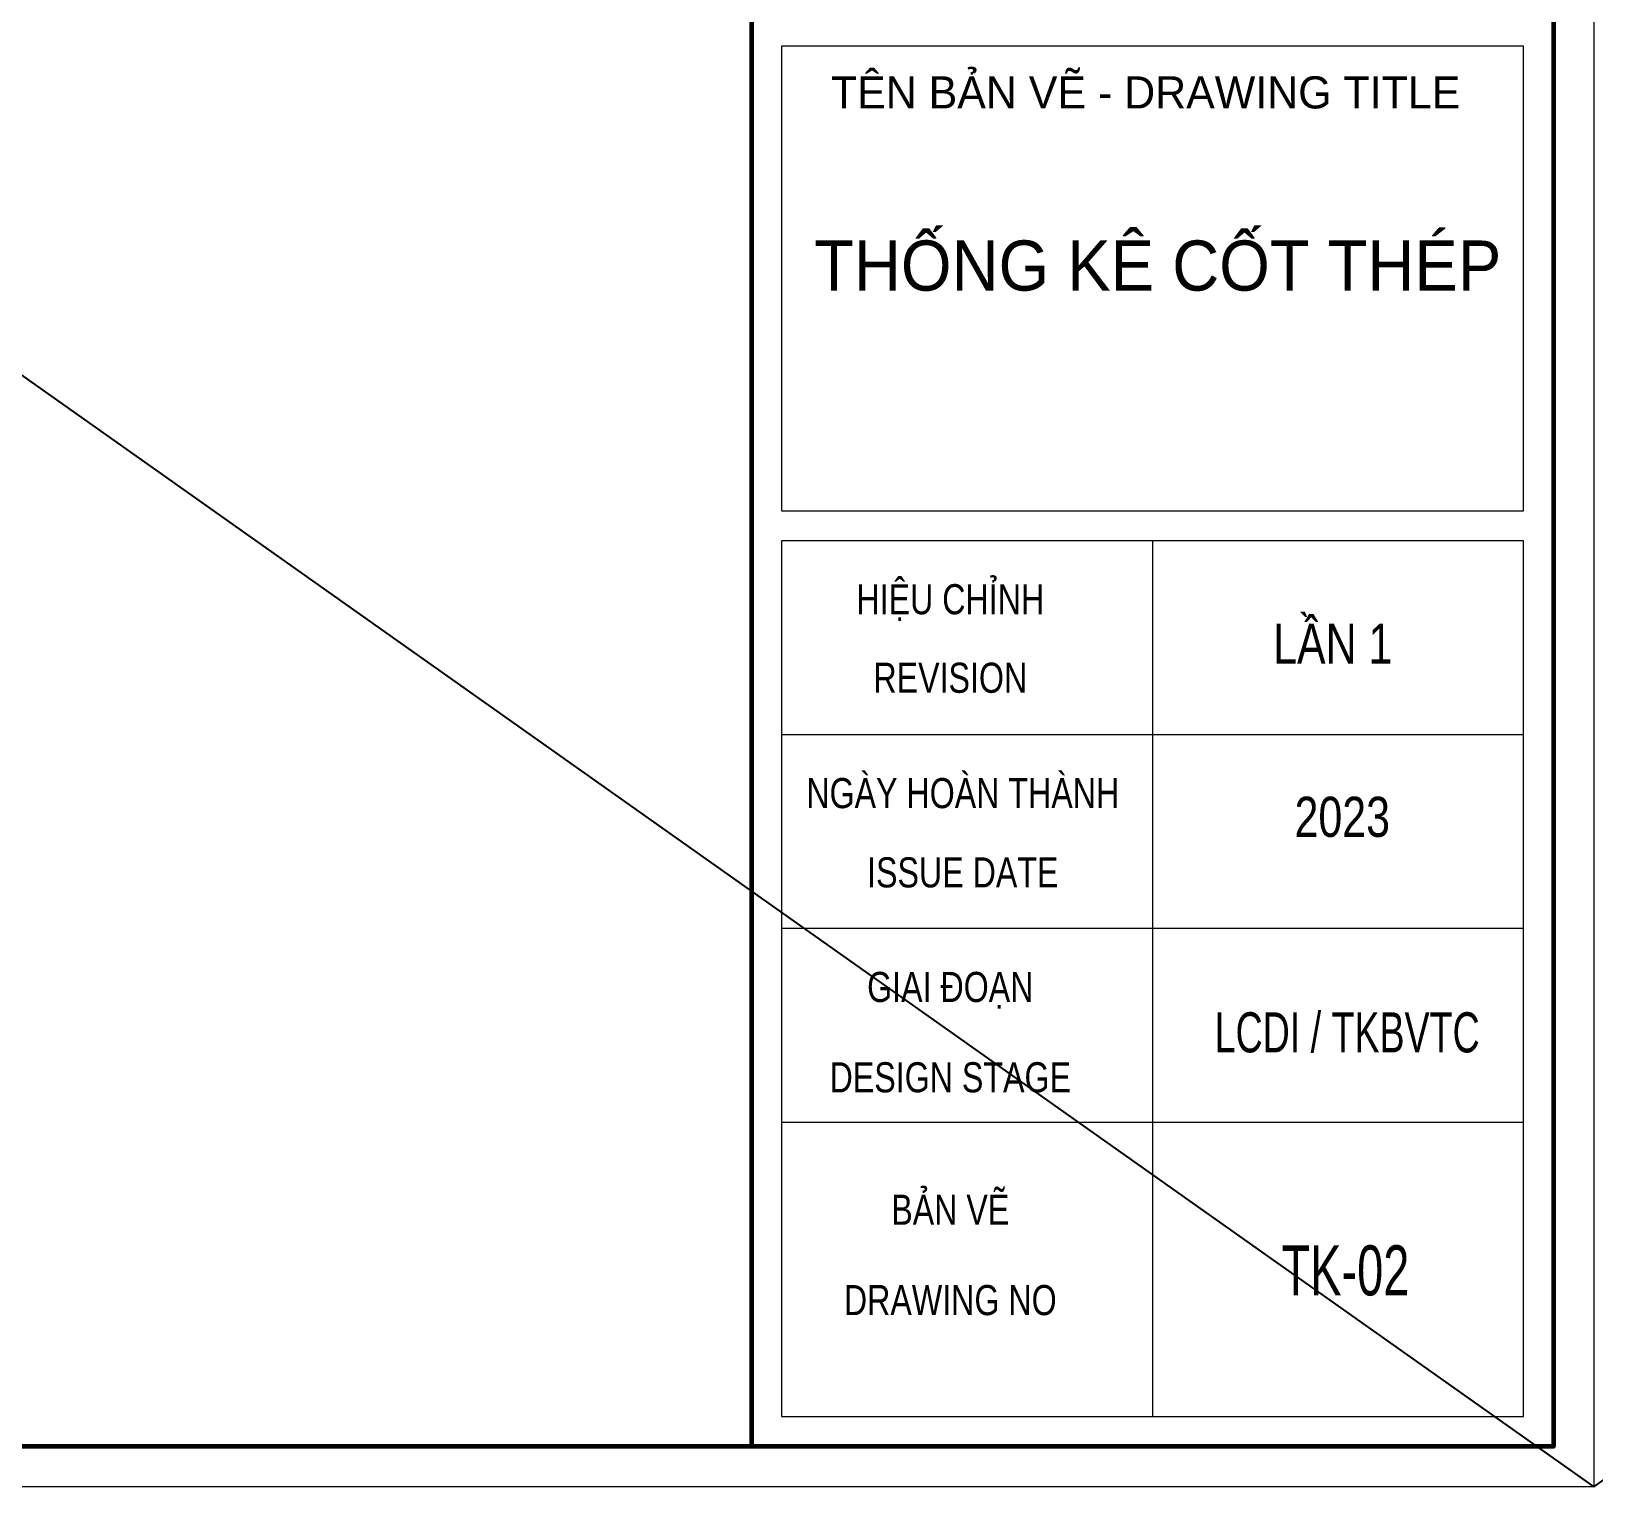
# Model space of a CAD drawing. Header units: millimetres. Extents: x -182770 to 489476, y -561170 to -280028.
# Drawn here: x 404223 to 409676, y -533379 to -528298 of the extents above; entities that cross this region are included whole.
import ezdxf
from ezdxf.enums import TextEntityAlignment as Align

# ---------------------------------------------------------------- set-up
doc = ezdxf.new("R2010")
doc.units = ezdxf.units.MM
doc.header["$MEASUREMENT"] = 0
doc.layers.get('Defpoints').update_dxf_attribs({"color": 1})
doc.layers.add('KCS_Plotter', color=11, linetype='Continuous', plot=False)
for name, color, linetype, lineweight in [('Khungten_LCDI', 7, 'Continuous', 5), ('LC Net thay', 63, 'Continuous', 25), ('LC Text1', 3, 'Continuous', 20)]:
    doc.layers.add(name, color=color, linetype=linetype, lineweight=lineweight)
doc.styles.add('Khungten', font='VHAVAN.TTF', dxfattribs={"width": 0.9, "height": 5000})
doc.styles.add('LC 1', font='VHAVANB.TTF')
doc.styles.add('Title', font='VHBLACK.TTF', dxfattribs={"width": 0.8})

# ---------------------------------------------------------------- blocks, each defined once
blk = doc.blocks.new('lcdi fix')
at = {"layer": 'Defpoints', "lineweight": 0}
blk.add_lwpolyline([(-1200, -14850), (-1200, 14850), (40800, 14850), (40800, -14850)], close=True, dxfattribs=at)
at = {"layer": 'Khungten_LCDI', "color": 5, "lineweight": 60}
blk.add_line((36600, 14650), (36600, -14650), dxfattribs=at)
at = {"layer": 'Khungten_LCDI', "color": 5, "lineweight": 25}
blk.add_line((40600, -14650), (40600, 14650), dxfattribs=at)
at = {"layer": 'Khungten_LCDI', "color": 9, "lineweight": 15}
for p, q in [((38600, -10133.4), (38600, -14500)), ((40450, -11100), (36750, -11100)), ((40450, -12066.7), (36750, -12066.7)), ((40450, -13033.3), (36750, -13033.3))]:
    blk.add_line(p, q, dxfattribs=at)
at = {"layer": 'Khungten_LCDI', "color": 5, "lineweight": 60}
blk.add_lwpolyline([(0, -14650), (0, 14650), (40600, 14650), (40600, -14650)], close=True, dxfattribs=at)
at = {"layer": 'Khungten_LCDI', "color": 9, "lineweight": 15}
for points in [[(36750, -9983.4), (40450, -9983.4), (40450, -7667.3), (36750, -7667.3)], [(36750, -14500), (40450, -14500), (40450, -10133.4), (36750, -10133.4)]]:
    blk.add_lwpolyline(points, close=True, dxfattribs=at)
at = {"color": 7, "style": 'Khungten'}
blk.add_text('tªn b¶n vÏ - drawing title', height=160, dxfattribs=at).set_placement((38565.6, -7977.2), align=Align.CENTER)
at = {"color": 7}
for s, height, style, width, p in [('hiÖu chØnh', 150, 'Khungten', 0.8, (37591.7, -10499.4)), ('revision', 150, 'Khungten', 0.8, (37591.7, -10891)), ('ngµy hoµn thµnh', 150, 'Khungten', 0.8, (37654, -11466.1)), ('issue date', 150, 'Khungten', 0.8, (37654, -11861.5)), ('giai ®o¹n', 150, 'Khungten', 0.8, (37591.7, -12432.7)), ('lcdi / tkBVTC', 200, 'Title', 0.7, (39570.6, -12684.1)), ('design stage', 150, 'Khungten', 0.8, (37591.7, -12883.2)), ('b¶n vÏ', 150, 'Khungten', 0.8, (37591.7, -13543.7)), ('drawing nO', 150, 'Khungten', 0.8, (37591.7, -13994.2))]:
    blk.add_text(s, height=height, dxfattribs=dict(at, style=style, width=width)).set_placement(p, align=Align.CENTER)
at = {"color": 7, "style": 'Khungten', "width": 0.8}
for tag, p in [('REVISION', (39498.8, -10746.3)), ('NGAYHT', (39546.1, -11609.4))]:
    blk.add_attdef(tag, text='', height=200, dxfattribs=at).set_placement(p, align=Align.CENTER)
at = {"layer": 'LC Text1', "color": 3, "style": 'LC 1', "width": 1.834006}
for tag, p, p2 in [('TENBANVE1', (36912.7, -8885.8), (40339.1, -8885.8)), ('TENBANVE2', (36912.7, -9562.5), (40339.1, -9562.5))]:
    blk.add_attdef(tag, text='', height=250, dxfattribs=at).set_placement(p, p2, align=Align.FIT)
at = {"layer": 'LC Text1', "style": 'Title', "width": 0.7}
blk.add_attdef('SOBANVE', text='', height=250, dxfattribs=at).set_placement((39562, -13896.2), align=Align.CENTER)

msp = doc.modelspace()

# ---------------------------------------------------------------- linework, layer by layer
at = {"layer": 'KCS_Plotter', "ltscale": 250}
for p, q in [((380276.1, -512588.8), (409676.1, -533378.8)), ((409676.1, -533378.8), (439076.1, -512588.8))]:
    msp.add_line(p, q, dxfattribs=at)

# ---------------------------------------------------------------- block references
at = {"layer": 'LC Net thay'}
ref = msp.add_blockref('lcdi fix', (381116.1, -522983.8), dxfattribs=dict(at, xscale=0.7, yscale=0.7, zscale=0.7))
ref.add_attrib('NGAYHT', '2023', dxfattribs={"layer": 'LC Text1', "height": 140, "style": 'Khungten', "width": 0.8}).set_placement((408798.4, -531110.4), align=Align.CENTER)
ref.add_attrib('REVISION', 'lÇn 1', dxfattribs={"layer": 'LC Text1', "height": 140, "style": 'Khungten', "width": 0.8}).set_placement((408765.2, -530506.2), align=Align.CENTER)
ref.add_attrib('SOBANVE', 'TK-02', dxfattribs={"layer": 'LC Text1', "height": 175, "style": 'Title', "width": 0.7}).set_placement((408809.5, -532711.1), align=Align.CENTER)
ref.add_attrib('TENBANVE1', 'thèng kª CèT thÐp', dxfattribs={"layer": 'LC Text1', "height": 175, "style": 'Title', "width": 0.861916}).set_placement((406955, -529203.8), (409353.5, -529203.8), align=Align.FIT)

doc.saveas('drawing.dxf')
